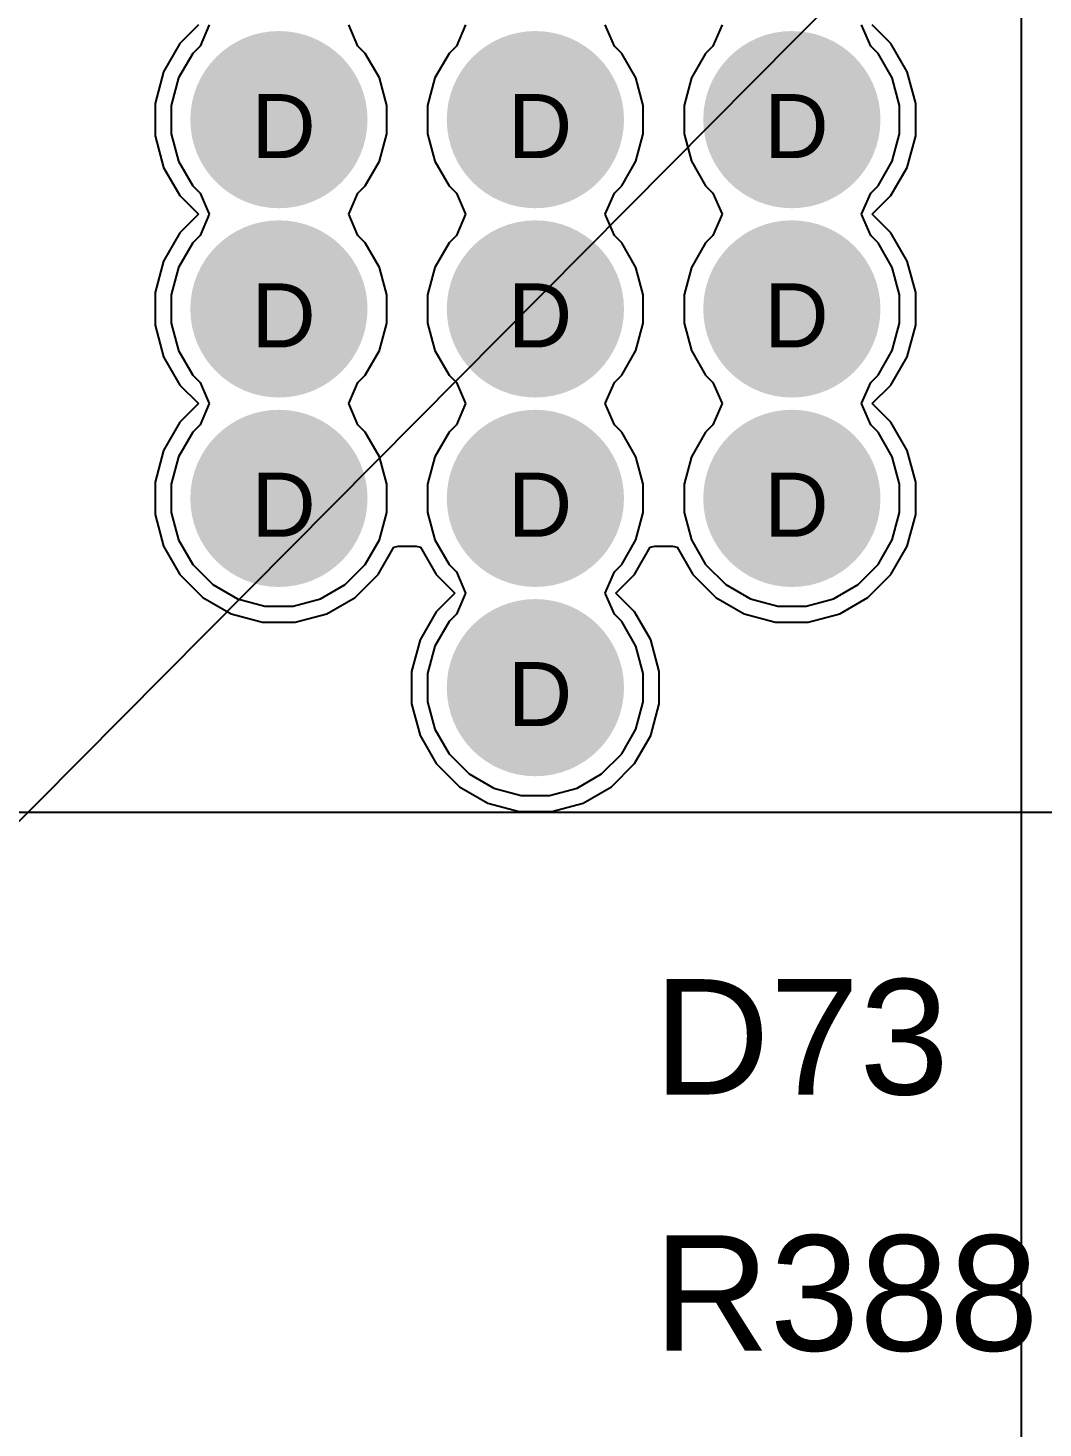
# Model space of a CAD drawing. Header units: inches. Extents: x 0 to 5379, y 0 to 5429.
# Drawn here: x 167.15 to 175.2, y 169.67 to 180.76 of the extents above; entities that cross this region are included whole.
import ezdxf

# ---------------------------------------------------------------- set-up
doc = ezdxf.new("R2010")
doc.units = ezdxf.units.IN
for name, color, linetype in [('Bottom Layer', 5, 'Continuous'), ('Bottom Solder', 6, 'Continuous'), ('Drill Drawing', 1, 'Continuous'), ('GND01', 16, 'Continuous'), ('GND02', 76, 'Continuous'), ('PWR', 156, 'Continuous'), ('SIG 01', 90, 'Continuous'), ('Top Layer', 1, 'Continuous'), ('Top Overlay', 2, 'Continuous'), ('Top Solder', 216, 'Continuous'), ('Via Holes', 16, 'Continuous')]:
    doc.layers.add(name, color=color, linetype=linetype)
doc.styles.add('Arial', font='', dxfattribs={"height": 0.2})
doc.styles.get('Arial').set_extended_font_data('Arial')

msp = doc.modelspace()

# ---------------------------------------------------------------- hatches: boundary and pattern name
at = {"layer": 'Bottom Layer'}
h = msp.add_hatch(color=5, dxfattribs=at)
edge = h.paths.add_edge_path()
edge.add_arc((169.143, 180.033), 0.6, 0, 360)
h = msp.add_hatch(color=5, dxfattribs=at)
edge = h.paths.add_edge_path()
edge.add_arc((171.175, 180.033), 0.6, 0, 360)
h = msp.add_hatch(color=5, dxfattribs=at)
edge = h.paths.add_edge_path()
edge.add_arc((173.207, 180.033), 0.6, 0, 360)
h = msp.add_hatch(color=5, dxfattribs=at)
edge = h.paths.add_edge_path()
edge.add_arc((169.143, 178.533), 0.6, 0, 360)
h = msp.add_hatch(color=5, dxfattribs=at)
edge = h.paths.add_edge_path()
edge.add_arc((171.175, 178.533), 0.6, 0, 360)
h = msp.add_hatch(color=5, dxfattribs=at)
edge = h.paths.add_edge_path()
edge.add_arc((173.207, 178.533), 0.6, 0, 360)
h = msp.add_hatch(color=5, dxfattribs=at)
edge = h.paths.add_edge_path()
edge.add_arc((169.143, 177.032), 0.6, 0, 360)
h = msp.add_hatch(color=5, dxfattribs=at)
edge = h.paths.add_edge_path()
edge.add_arc((171.175, 177.032), 0.6, 0, 360)
h = msp.add_hatch(color=5, dxfattribs=at)
edge = h.paths.add_edge_path()
edge.add_arc((173.207, 177.032), 0.6, 0, 360)
h = msp.add_hatch(color=5, dxfattribs=at)
edge = h.paths.add_edge_path()
edge.add_arc((171.175, 175.532), 0.6, 0, 360)
at = {"layer": 'Bottom Solder'}
h = msp.add_hatch(color=6, dxfattribs=at)
edge = h.paths.add_edge_path()
edge.add_arc((169.143, 180.033), 0.702, 0, 360)
h = msp.add_hatch(color=6, dxfattribs=at)
edge = h.paths.add_edge_path()
edge.add_arc((171.175, 180.033), 0.702, 0, 360)
h = msp.add_hatch(color=6, dxfattribs=at)
edge = h.paths.add_edge_path()
edge.add_arc((173.207, 180.033), 0.702, 0, 360)
h = msp.add_hatch(color=6, dxfattribs=at)
edge = h.paths.add_edge_path()
edge.add_arc((169.143, 178.533), 0.702, 0, 360)
h = msp.add_hatch(color=6, dxfattribs=at)
edge = h.paths.add_edge_path()
edge.add_arc((171.175, 178.533), 0.702, 0, 360)
h = msp.add_hatch(color=6, dxfattribs=at)
edge = h.paths.add_edge_path()
edge.add_arc((173.207, 178.533), 0.702, 0, 360)
h = msp.add_hatch(color=6, dxfattribs=at)
edge = h.paths.add_edge_path()
edge.add_arc((169.143, 177.032), 0.702, 0, 360)
h = msp.add_hatch(color=6, dxfattribs=at)
edge = h.paths.add_edge_path()
edge.add_arc((171.175, 177.032), 0.702, 0, 360)
h = msp.add_hatch(color=6, dxfattribs=at)
edge = h.paths.add_edge_path()
edge.add_arc((173.207, 177.032), 0.702, 0, 360)
h = msp.add_hatch(color=6, dxfattribs=at)
edge = h.paths.add_edge_path()
edge.add_arc((171.175, 175.532), 0.702, 0, 360)
at = {"layer": 'GND01'}
h = msp.add_hatch(color=16, dxfattribs=at)
edge = h.paths.add_edge_path()
edge.add_arc((169.143, 180.033), 0.6, 0, 360)
h = msp.add_hatch(color=16, dxfattribs=at)
edge = h.paths.add_edge_path()
edge.add_arc((171.175, 180.033), 0.6, 0, 360)
h = msp.add_hatch(color=16, dxfattribs=at)
edge = h.paths.add_edge_path()
edge.add_arc((173.207, 180.033), 0.6, 0, 360)
h = msp.add_hatch(color=16, dxfattribs=at)
edge = h.paths.add_edge_path()
edge.add_arc((169.143, 178.533), 0.6, 0, 360)
h = msp.add_hatch(color=16, dxfattribs=at)
edge = h.paths.add_edge_path()
edge.add_arc((171.175, 178.533), 0.6, 0, 360)
h = msp.add_hatch(color=16, dxfattribs=at)
edge = h.paths.add_edge_path()
edge.add_arc((173.207, 178.533), 0.6, 0, 360)
h = msp.add_hatch(color=16, dxfattribs=at)
edge = h.paths.add_edge_path()
edge.add_arc((169.143, 177.032), 0.6, 0, 360)
h = msp.add_hatch(color=16, dxfattribs=at)
edge = h.paths.add_edge_path()
edge.add_arc((171.175, 177.032), 0.6, 0, 360)
h = msp.add_hatch(color=16, dxfattribs=at)
edge = h.paths.add_edge_path()
edge.add_arc((173.207, 177.032), 0.6, 0, 360)
h = msp.add_hatch(color=16, dxfattribs=at)
edge = h.paths.add_edge_path()
edge.add_arc((171.175, 175.532), 0.6, 0, 360)
at = {"layer": 'GND02'}
h = msp.add_hatch(color=76, dxfattribs=at)
edge = h.paths.add_edge_path()
edge.add_arc((169.143, 180.033), 0.6, 0, 360)
h = msp.add_hatch(color=76, dxfattribs=at)
edge = h.paths.add_edge_path()
edge.add_arc((171.175, 180.033), 0.6, 0, 360)
h = msp.add_hatch(color=76, dxfattribs=at)
edge = h.paths.add_edge_path()
edge.add_arc((173.207, 180.033), 0.6, 0, 360)
h = msp.add_hatch(color=76, dxfattribs=at)
edge = h.paths.add_edge_path()
edge.add_arc((169.143, 178.533), 0.6, 0, 360)
h = msp.add_hatch(color=76, dxfattribs=at)
edge = h.paths.add_edge_path()
edge.add_arc((171.175, 178.533), 0.6, 0, 360)
h = msp.add_hatch(color=76, dxfattribs=at)
edge = h.paths.add_edge_path()
edge.add_arc((173.207, 178.533), 0.6, 0, 360)
h = msp.add_hatch(color=76, dxfattribs=at)
edge = h.paths.add_edge_path()
edge.add_arc((169.143, 177.032), 0.6, 0, 360)
h = msp.add_hatch(color=76, dxfattribs=at)
edge = h.paths.add_edge_path()
edge.add_arc((171.175, 177.032), 0.6, 0, 360)
h = msp.add_hatch(color=76, dxfattribs=at)
edge = h.paths.add_edge_path()
edge.add_arc((173.207, 177.032), 0.6, 0, 360)
h = msp.add_hatch(color=76, dxfattribs=at)
edge = h.paths.add_edge_path()
edge.add_arc((171.175, 175.532), 0.6, 0, 360)
at = {"layer": 'PWR'}
h = msp.add_hatch(color=156, dxfattribs=at)
edge = h.paths.add_edge_path()
edge.add_arc((169.143, 180.033), 0.6, 0, 360)
h = msp.add_hatch(color=156, dxfattribs=at)
edge = h.paths.add_edge_path()
edge.add_arc((171.175, 180.033), 0.6, 0, 360)
h = msp.add_hatch(color=156, dxfattribs=at)
edge = h.paths.add_edge_path()
edge.add_arc((173.207, 180.033), 0.6, 0, 360)
h = msp.add_hatch(color=156, dxfattribs=at)
edge = h.paths.add_edge_path()
edge.add_arc((169.143, 178.533), 0.6, 0, 360)
h = msp.add_hatch(color=156, dxfattribs=at)
edge = h.paths.add_edge_path()
edge.add_arc((171.175, 178.533), 0.6, 0, 360)
h = msp.add_hatch(color=156, dxfattribs=at)
edge = h.paths.add_edge_path()
edge.add_arc((173.207, 178.533), 0.6, 0, 360)
h = msp.add_hatch(color=156, dxfattribs=at)
edge = h.paths.add_edge_path()
edge.add_arc((169.143, 177.032), 0.6, 0, 360)
h = msp.add_hatch(color=156, dxfattribs=at)
edge = h.paths.add_edge_path()
edge.add_arc((171.175, 177.032), 0.6, 0, 360)
h = msp.add_hatch(color=156, dxfattribs=at)
edge = h.paths.add_edge_path()
edge.add_arc((173.207, 177.032), 0.6, 0, 360)
h = msp.add_hatch(color=156, dxfattribs=at)
edge = h.paths.add_edge_path()
edge.add_arc((171.175, 175.532), 0.6, 0, 360)
at = {"layer": 'SIG 01'}
h = msp.add_hatch(color=90, dxfattribs=at)
edge = h.paths.add_edge_path()
edge.add_arc((169.143, 180.033), 0.6, 0, 360)
h = msp.add_hatch(color=90, dxfattribs=at)
edge = h.paths.add_edge_path()
edge.add_arc((171.175, 180.033), 0.6, 0, 360)
h = msp.add_hatch(color=90, dxfattribs=at)
edge = h.paths.add_edge_path()
edge.add_arc((173.207, 180.033), 0.6, 0, 360)
h = msp.add_hatch(color=90, dxfattribs=at)
edge = h.paths.add_edge_path()
edge.add_arc((169.143, 178.533), 0.6, 0, 360)
h = msp.add_hatch(color=90, dxfattribs=at)
edge = h.paths.add_edge_path()
edge.add_arc((171.175, 178.533), 0.6, 0, 360)
h = msp.add_hatch(color=90, dxfattribs=at)
edge = h.paths.add_edge_path()
edge.add_arc((173.207, 178.533), 0.6, 0, 360)
h = msp.add_hatch(color=90, dxfattribs=at)
edge = h.paths.add_edge_path()
edge.add_arc((169.143, 177.032), 0.6, 0, 360)
h = msp.add_hatch(color=90, dxfattribs=at)
edge = h.paths.add_edge_path()
edge.add_arc((171.175, 177.032), 0.6, 0, 360)
h = msp.add_hatch(color=90, dxfattribs=at)
edge = h.paths.add_edge_path()
edge.add_arc((173.207, 177.032), 0.6, 0, 360)
h = msp.add_hatch(color=90, dxfattribs=at)
edge = h.paths.add_edge_path()
edge.add_arc((171.175, 175.532), 0.6, 0, 360)
at = {"layer": 'Top Layer'}
h = msp.add_hatch(color=1, dxfattribs=at)
edge = h.paths.add_edge_path()
edge.add_arc((169.143, 180.033), 0.6, 0, 360)
h = msp.add_hatch(color=1, dxfattribs=at)
edge = h.paths.add_edge_path()
edge.add_arc((171.175, 180.033), 0.6, 0, 360)
h = msp.add_hatch(color=1, dxfattribs=at)
edge = h.paths.add_edge_path()
edge.add_arc((173.207, 180.033), 0.6, 0, 360)
h = msp.add_hatch(color=1, dxfattribs=at)
edge = h.paths.add_edge_path()
edge.add_arc((169.143, 178.533), 0.6, 0, 360)
h = msp.add_hatch(color=1, dxfattribs=at)
edge = h.paths.add_edge_path()
edge.add_arc((171.175, 178.533), 0.6, 0, 360)
h = msp.add_hatch(color=1, dxfattribs=at)
edge = h.paths.add_edge_path()
edge.add_arc((173.207, 178.533), 0.6, 0, 360)
h = msp.add_hatch(color=1, dxfattribs=at)
edge = h.paths.add_edge_path()
edge.add_arc((169.143, 177.032), 0.6, 0, 360)
h = msp.add_hatch(color=1, dxfattribs=at)
edge = h.paths.add_edge_path()
edge.add_arc((171.175, 177.032), 0.6, 0, 360)
h = msp.add_hatch(color=1, dxfattribs=at)
edge = h.paths.add_edge_path()
edge.add_arc((173.207, 177.032), 0.6, 0, 360)
h = msp.add_hatch(color=1, dxfattribs=at)
edge = h.paths.add_edge_path()
edge.add_arc((171.175, 175.532), 0.6, 0, 360)
at = {"layer": 'Top Solder'}
h = msp.add_hatch(color=216, dxfattribs=at)
edge = h.paths.add_edge_path()
edge.add_arc((169.143, 180.033), 0.702, 0, 360)
h = msp.add_hatch(color=216, dxfattribs=at)
edge = h.paths.add_edge_path()
edge.add_arc((171.175, 180.033), 0.702, 0, 360)
h = msp.add_hatch(color=216, dxfattribs=at)
edge = h.paths.add_edge_path()
edge.add_arc((173.207, 180.033), 0.702, 0, 360)
h = msp.add_hatch(color=216, dxfattribs=at)
edge = h.paths.add_edge_path()
edge.add_arc((169.143, 178.533), 0.702, 0, 360)
h = msp.add_hatch(color=216, dxfattribs=at)
edge = h.paths.add_edge_path()
edge.add_arc((171.175, 178.533), 0.702, 0, 360)
h = msp.add_hatch(color=216, dxfattribs=at)
edge = h.paths.add_edge_path()
edge.add_arc((173.207, 178.533), 0.702, 0, 360)
h = msp.add_hatch(color=216, dxfattribs=at)
edge = h.paths.add_edge_path()
edge.add_arc((169.143, 177.032), 0.702, 0, 360)
h = msp.add_hatch(color=216, dxfattribs=at)
edge = h.paths.add_edge_path()
edge.add_arc((171.175, 177.032), 0.702, 0, 360)
h = msp.add_hatch(color=216, dxfattribs=at)
edge = h.paths.add_edge_path()
edge.add_arc((173.207, 177.032), 0.702, 0, 360)
h = msp.add_hatch(color=216, dxfattribs=at)
edge = h.paths.add_edge_path()
edge.add_arc((171.175, 175.532), 0.702, 0, 360)
at = {"layer": 'Via Holes'}
h = msp.add_hatch(color=7, dxfattribs=at)
edge = h.paths.add_edge_path()
edge.add_arc((169.143, 180.033), 0.35, 0, 360)
h = msp.add_hatch(color=7, dxfattribs=at)
edge = h.paths.add_edge_path()
edge.add_arc((171.175, 180.033), 0.35, 0, 360)
h = msp.add_hatch(color=7, dxfattribs=at)
edge = h.paths.add_edge_path()
edge.add_arc((173.207, 180.033), 0.35, 0, 360)
h = msp.add_hatch(color=7, dxfattribs=at)
edge = h.paths.add_edge_path()
edge.add_arc((169.143, 178.533), 0.35, 0, 360)
h = msp.add_hatch(color=7, dxfattribs=at)
edge = h.paths.add_edge_path()
edge.add_arc((171.175, 178.533), 0.35, 0, 360)
h = msp.add_hatch(color=7, dxfattribs=at)
edge = h.paths.add_edge_path()
edge.add_arc((173.207, 178.533), 0.35, 0, 360)
h = msp.add_hatch(color=7, dxfattribs=at)
edge = h.paths.add_edge_path()
edge.add_arc((169.143, 177.032), 0.35, 0, 360)
h = msp.add_hatch(color=7, dxfattribs=at)
edge = h.paths.add_edge_path()
edge.add_arc((171.175, 177.032), 0.35, 0, 360)
h = msp.add_hatch(color=7, dxfattribs=at)
edge = h.paths.add_edge_path()
edge.add_arc((173.207, 177.032), 0.35, 0, 360)
h = msp.add_hatch(color=7, dxfattribs=at)
edge = h.paths.add_edge_path()
edge.add_arc((171.175, 175.532), 0.35, 0, 360)

# ---------------------------------------------------------------- linework, layer by layer
at = {"layer": 'Bottom Solder'}
msp.add_line((6.245, 12.319), (5379.208, 5429.208), dxfattribs=at)
at = {"layer": 'GND01'}
for p, q in [((168.59, 180.783), (168.518, 180.615)), ((169.769, 180.615), (169.696, 180.783)), ((170.622, 180.783), (170.55, 180.615)), ((171.801, 180.615), (171.728, 180.783)), ((172.654, 180.783), (172.582, 180.615)), ((173.833, 180.615), (173.76, 180.783)), ((168.518, 180.615), (168.46, 180.558)), ((169.827, 180.558), (169.769, 180.615)), ((170.55, 180.615), (170.492, 180.558)), ((171.859, 180.558), (171.801, 180.615)), ((172.582, 180.615), (172.524, 180.558)), ((173.891, 180.558), (173.833, 180.615)), ((168.46, 180.558), (168.347, 180.363)), ((169.939, 180.363), (169.827, 180.558)), ((170.492, 180.558), (170.379, 180.363)), ((171.971, 180.363), (171.859, 180.558)), ((172.524, 180.558), (172.411, 180.363)), ((174.003, 180.363), (173.891, 180.558)), ((168.347, 180.363), (168.289, 180.146)), ((169.997, 180.146), (169.939, 180.363)), ((170.379, 180.363), (170.321, 180.146)), ((172.029, 180.146), (171.971, 180.363)), ((172.411, 180.363), (172.353, 180.146)), ((174.061, 180.146), (174.003, 180.363)), ((168.289, 180.146), (168.289, 179.921)), ((169.997, 179.921), (169.997, 180.146)), ((170.321, 180.146), (170.321, 179.921)), ((172.029, 179.921), (172.029, 180.146)), ((172.353, 180.146), (172.353, 179.921)), ((174.061, 179.921), (174.061, 180.146)), ((168.289, 179.921), (168.347, 179.704)), ((169.939, 179.704), (169.997, 179.921)), ((170.321, 179.921), (170.379, 179.704)), ((171.971, 179.704), (172.029, 179.921)), ((172.353, 179.921), (172.411, 179.704)), ((174.003, 179.704), (174.061, 179.921)), ((168.347, 179.704), (168.46, 179.509)), ((169.827, 179.509), (169.939, 179.704)), ((170.379, 179.704), (170.492, 179.509)), ((171.859, 179.509), (171.971, 179.704)), ((172.411, 179.704), (172.524, 179.509)), ((173.891, 179.509), (174.003, 179.704)), ((168.46, 179.509), (168.518, 179.451)), ((169.769, 179.451), (169.827, 179.509)), ((170.492, 179.509), (170.55, 179.451)), ((171.801, 179.451), (171.859, 179.509)), ((172.524, 179.509), (172.582, 179.451)), ((173.833, 179.451), (173.891, 179.509)), ((168.518, 179.451), (168.59, 179.283)), ((169.696, 179.283), (169.769, 179.451)), ((170.55, 179.451), (170.622, 179.283)), ((171.728, 179.283), (171.801, 179.451)), ((172.582, 179.451), (172.654, 179.283)), ((173.76, 179.283), (173.833, 179.451)), ((168.59, 179.283), (168.518, 179.115)), ((169.769, 179.115), (169.696, 179.283)), ((170.622, 179.283), (170.55, 179.115)), ((171.801, 179.115), (171.728, 179.283)), ((172.654, 179.283), (172.582, 179.115)), ((173.833, 179.115), (173.76, 179.283)), ((168.46, 179.057), (168.347, 178.862)), ((168.518, 179.115), (168.46, 179.057)), ((169.827, 179.057), (169.769, 179.115)), ((169.939, 178.862), (169.827, 179.057)), ((170.492, 179.057), (170.379, 178.862)), ((170.55, 179.115), (170.492, 179.057)), ((171.859, 179.057), (171.801, 179.115)), ((171.971, 178.862), (171.859, 179.057)), ((172.524, 179.057), (172.411, 178.862)), ((172.582, 179.115), (172.524, 179.057)), ((173.891, 179.057), (173.833, 179.115)), ((174.003, 178.862), (173.891, 179.057)), ((168.347, 178.862), (168.289, 178.645)), ((169.997, 178.645), (169.939, 178.862)), ((170.379, 178.862), (170.321, 178.645)), ((172.029, 178.645), (171.971, 178.862)), ((172.411, 178.862), (172.353, 178.645)), ((174.061, 178.645), (174.003, 178.862)), ((168.289, 178.645), (168.289, 178.42)), ((169.997, 178.42), (169.997, 178.645)), ((170.321, 178.645), (170.321, 178.42)), ((172.029, 178.42), (172.029, 178.645)), ((172.353, 178.645), (172.353, 178.42)), ((174.061, 178.42), (174.061, 178.645)), ((168.289, 178.42), (168.347, 178.203)), ((169.939, 178.203), (169.997, 178.42)), ((170.321, 178.42), (170.379, 178.203)), ((171.971, 178.203), (172.029, 178.42)), ((172.353, 178.42), (172.411, 178.203)), ((174.003, 178.203), (174.061, 178.42)), ((168.347, 178.203), (168.46, 178.008)), ((169.827, 178.008), (169.939, 178.203)), ((170.379, 178.203), (170.492, 178.008)), ((171.859, 178.008), (171.971, 178.203)), ((172.411, 178.203), (172.524, 178.008)), ((173.891, 178.008), (174.003, 178.203)), ((168.46, 178.008), (168.518, 177.951)), ((168.518, 177.951), (168.59, 177.783)), ((169.696, 177.783), (169.769, 177.951)), ((169.769, 177.951), (169.827, 178.008)), ((170.492, 178.008), (170.55, 177.951)), ((170.55, 177.951), (170.622, 177.783)), ((171.728, 177.783), (171.801, 177.951)), ((171.801, 177.951), (171.859, 178.008)), ((172.524, 178.008), (172.582, 177.951)), ((172.582, 177.951), (172.654, 177.783)), ((173.76, 177.783), (173.833, 177.951)), ((173.833, 177.951), (173.891, 178.008)), ((168.59, 177.783), (168.518, 177.615)), ((169.769, 177.615), (169.696, 177.783)), ((170.622, 177.783), (170.55, 177.615)), ((171.801, 177.615), (171.728, 177.783)), ((172.654, 177.783), (172.582, 177.615)), ((173.833, 177.615), (173.76, 177.783)), ((168.518, 177.615), (168.46, 177.557)), ((169.827, 177.557), (169.769, 177.615)), ((170.55, 177.615), (170.492, 177.557)), ((171.859, 177.557), (171.801, 177.615)), ((172.582, 177.615), (172.524, 177.557)), ((173.891, 177.557), (173.833, 177.615)), ((168.46, 177.557), (168.347, 177.362)), ((169.939, 177.362), (169.827, 177.557)), ((170.492, 177.557), (170.379, 177.362)), ((171.971, 177.362), (171.859, 177.557)), ((172.524, 177.557), (172.411, 177.362)), ((174.003, 177.362), (173.891, 177.557)), ((168.347, 177.362), (168.289, 177.145)), ((169.997, 177.145), (169.939, 177.362)), ((170.379, 177.362), (170.321, 177.145)), ((172.029, 177.145), (171.971, 177.362)), ((172.411, 177.362), (172.353, 177.145)), ((174.061, 177.145), (174.003, 177.362)), ((168.289, 177.145), (168.289, 176.92)), ((169.997, 176.92), (169.997, 177.145)), ((170.321, 177.145), (170.321, 176.92)), ((172.029, 176.92), (172.029, 177.145)), ((172.353, 177.145), (172.353, 176.92)), ((174.061, 176.92), (174.061, 177.145)), ((168.289, 176.92), (168.347, 176.703)), ((169.939, 176.703), (169.997, 176.92)), ((170.321, 176.92), (170.379, 176.703)), ((171.971, 176.703), (172.029, 176.92)), ((172.353, 176.92), (172.411, 176.703)), ((174.003, 176.703), (174.061, 176.92)), ((168.347, 176.703), (168.46, 176.508)), ((169.827, 176.508), (169.939, 176.703)), ((170.379, 176.703), (170.492, 176.508)), ((171.859, 176.508), (171.971, 176.703)), ((172.411, 176.703), (172.524, 176.508)), ((173.891, 176.508), (174.003, 176.703)), ((168.46, 176.508), (168.619, 176.349)), ((169.668, 176.349), (169.827, 176.508)), ((170.492, 176.508), (170.55, 176.45)), ((171.801, 176.45), (171.859, 176.508)), ((172.524, 176.508), (172.683, 176.349)), ((173.732, 176.349), (173.891, 176.508)), ((170.55, 176.45), (170.622, 176.282)), ((171.728, 176.282), (171.801, 176.45)), ((168.619, 176.349), (168.814, 176.237)), ((169.473, 176.237), (169.668, 176.349)), ((170.622, 176.282), (170.55, 176.114)), ((171.801, 176.114), (171.728, 176.282)), ((172.683, 176.349), (172.878, 176.237)), ((173.537, 176.237), (173.732, 176.349)), ((168.814, 176.237), (169.031, 176.178)), ((169.031, 176.178), (169.256, 176.178)), ((169.256, 176.178), (169.473, 176.237)), ((172.878, 176.237), (173.095, 176.178)), ((173.095, 176.178), (173.32, 176.178)), ((173.32, 176.178), (173.537, 176.237)), ((170.492, 176.056), (170.379, 175.862)), ((170.55, 176.114), (170.492, 176.056)), ((171.859, 176.056), (171.801, 176.114)), ((171.971, 175.862), (171.859, 176.056)), ((170.379, 175.862), (170.321, 175.644)), ((172.029, 175.644), (171.971, 175.862)), ((170.321, 175.644), (170.321, 175.419)), ((172.029, 175.419), (172.029, 175.644)), ((170.321, 175.419), (170.379, 175.202)), ((171.971, 175.202), (172.029, 175.419)), ((170.379, 175.202), (170.492, 175.008)), ((171.859, 175.008), (171.971, 175.202)), ((170.492, 175.008), (170.651, 174.849)), ((171.7, 174.849), (171.859, 175.008)), ((170.651, 174.849), (170.846, 174.736)), ((171.505, 174.736), (171.7, 174.849)), ((170.846, 174.736), (171.063, 174.678)), ((171.288, 174.678), (171.505, 174.736)), ((171.063, 174.678), (171.288, 174.678))]:
    msp.add_line(p, q, dxfattribs=at)
at = {"layer": 'GND02'}
for p, q in [((168.59, 180.783), (168.518, 180.615)), ((169.769, 180.615), (169.696, 180.783)), ((170.622, 180.783), (170.55, 180.615)), ((171.801, 180.615), (171.728, 180.783)), ((172.654, 180.783), (172.582, 180.615)), ((173.833, 180.615), (173.76, 180.783)), ((168.518, 180.615), (168.46, 180.558)), ((169.827, 180.558), (169.769, 180.615)), ((170.55, 180.615), (170.492, 180.558)), ((171.859, 180.558), (171.801, 180.615)), ((172.582, 180.615), (172.524, 180.558)), ((173.891, 180.558), (173.833, 180.615)), ((168.46, 180.558), (168.347, 180.363)), ((169.939, 180.363), (169.827, 180.558)), ((170.492, 180.558), (170.379, 180.363)), ((171.971, 180.363), (171.859, 180.558)), ((172.524, 180.558), (172.411, 180.363)), ((174.003, 180.363), (173.891, 180.558)), ((168.347, 180.363), (168.289, 180.146)), ((169.997, 180.146), (169.939, 180.363)), ((170.379, 180.363), (170.321, 180.146)), ((172.029, 180.146), (171.971, 180.363)), ((172.411, 180.363), (172.353, 180.146)), ((174.061, 180.146), (174.003, 180.363)), ((168.289, 180.146), (168.289, 179.921)), ((169.997, 179.921), (169.997, 180.146)), ((170.321, 180.146), (170.321, 179.921)), ((172.029, 179.921), (172.029, 180.146)), ((172.353, 180.146), (172.353, 179.921)), ((174.061, 179.921), (174.061, 180.146)), ((168.289, 179.921), (168.347, 179.704)), ((169.939, 179.704), (169.997, 179.921)), ((170.321, 179.921), (170.379, 179.704)), ((171.971, 179.704), (172.029, 179.921)), ((172.353, 179.921), (172.411, 179.704)), ((174.003, 179.704), (174.061, 179.921)), ((168.347, 179.704), (168.46, 179.509)), ((169.827, 179.509), (169.939, 179.704)), ((170.379, 179.704), (170.492, 179.509)), ((171.859, 179.509), (171.971, 179.704)), ((172.411, 179.704), (172.524, 179.509)), ((173.891, 179.509), (174.003, 179.704)), ((168.46, 179.509), (168.518, 179.451)), ((169.769, 179.451), (169.827, 179.509)), ((170.492, 179.509), (170.55, 179.451)), ((171.801, 179.451), (171.859, 179.509)), ((172.524, 179.509), (172.582, 179.451)), ((173.833, 179.451), (173.891, 179.509)), ((168.518, 179.451), (168.59, 179.283)), ((169.696, 179.283), (169.769, 179.451)), ((170.55, 179.451), (170.622, 179.283)), ((171.728, 179.283), (171.801, 179.451)), ((172.582, 179.451), (172.654, 179.283)), ((173.76, 179.283), (173.833, 179.451)), ((168.59, 179.283), (168.518, 179.115)), ((169.769, 179.115), (169.696, 179.283)), ((170.622, 179.283), (170.55, 179.115)), ((171.801, 179.115), (171.728, 179.283)), ((172.654, 179.283), (172.582, 179.115)), ((173.833, 179.115), (173.76, 179.283)), ((168.46, 179.057), (168.347, 178.862)), ((168.518, 179.115), (168.46, 179.057)), ((169.827, 179.057), (169.769, 179.115)), ((169.939, 178.862), (169.827, 179.057)), ((170.492, 179.057), (170.379, 178.862)), ((170.55, 179.115), (170.492, 179.057)), ((171.859, 179.057), (171.801, 179.115)), ((171.971, 178.862), (171.859, 179.057)), ((172.524, 179.057), (172.411, 178.862)), ((172.582, 179.115), (172.524, 179.057)), ((173.891, 179.057), (173.833, 179.115)), ((174.003, 178.862), (173.891, 179.057)), ((168.347, 178.862), (168.289, 178.645)), ((169.997, 178.645), (169.939, 178.862)), ((170.379, 178.862), (170.321, 178.645)), ((172.029, 178.645), (171.971, 178.862)), ((172.411, 178.862), (172.353, 178.645)), ((174.061, 178.645), (174.003, 178.862)), ((168.289, 178.645), (168.289, 178.42)), ((169.997, 178.42), (169.997, 178.645)), ((170.321, 178.645), (170.321, 178.42)), ((172.029, 178.42), (172.029, 178.645)), ((172.353, 178.645), (172.353, 178.42)), ((174.061, 178.42), (174.061, 178.645)), ((168.289, 178.42), (168.347, 178.203)), ((169.939, 178.203), (169.997, 178.42)), ((170.321, 178.42), (170.379, 178.203)), ((171.971, 178.203), (172.029, 178.42)), ((172.353, 178.42), (172.411, 178.203)), ((174.003, 178.203), (174.061, 178.42)), ((168.347, 178.203), (168.46, 178.008)), ((169.827, 178.008), (169.939, 178.203)), ((170.379, 178.203), (170.492, 178.008)), ((171.859, 178.008), (171.971, 178.203)), ((172.411, 178.203), (172.524, 178.008)), ((173.891, 178.008), (174.003, 178.203)), ((168.46, 178.008), (168.518, 177.951)), ((168.518, 177.951), (168.59, 177.783)), ((169.696, 177.783), (169.769, 177.951)), ((169.769, 177.951), (169.827, 178.008)), ((170.492, 178.008), (170.55, 177.951)), ((170.55, 177.951), (170.622, 177.783)), ((171.728, 177.783), (171.801, 177.951)), ((171.801, 177.951), (171.859, 178.008)), ((172.524, 178.008), (172.582, 177.951)), ((172.582, 177.951), (172.654, 177.783)), ((173.76, 177.783), (173.833, 177.951)), ((173.833, 177.951), (173.891, 178.008)), ((168.59, 177.783), (168.518, 177.615)), ((169.769, 177.615), (169.696, 177.783)), ((170.622, 177.783), (170.55, 177.615)), ((171.801, 177.615), (171.728, 177.783)), ((172.654, 177.783), (172.582, 177.615)), ((173.833, 177.615), (173.76, 177.783)), ((168.518, 177.615), (168.46, 177.557)), ((169.827, 177.557), (169.769, 177.615)), ((170.55, 177.615), (170.492, 177.557)), ((171.859, 177.557), (171.801, 177.615)), ((172.582, 177.615), (172.524, 177.557)), ((173.891, 177.557), (173.833, 177.615)), ((168.46, 177.557), (168.347, 177.362)), ((169.939, 177.362), (169.827, 177.557)), ((170.492, 177.557), (170.379, 177.362)), ((171.971, 177.362), (171.859, 177.557)), ((172.524, 177.557), (172.411, 177.362)), ((174.003, 177.362), (173.891, 177.557)), ((168.347, 177.362), (168.289, 177.145)), ((169.997, 177.145), (169.939, 177.362)), ((170.379, 177.362), (170.321, 177.145)), ((172.029, 177.145), (171.971, 177.362)), ((172.411, 177.362), (172.353, 177.145)), ((174.061, 177.145), (174.003, 177.362)), ((168.289, 177.145), (168.289, 176.92)), ((169.997, 176.92), (169.997, 177.145)), ((170.321, 177.145), (170.321, 176.92)), ((172.029, 176.92), (172.029, 177.145)), ((172.353, 177.145), (172.353, 176.92)), ((174.061, 176.92), (174.061, 177.145)), ((168.289, 176.92), (168.347, 176.703)), ((169.939, 176.703), (169.997, 176.92)), ((170.321, 176.92), (170.379, 176.703)), ((171.971, 176.703), (172.029, 176.92)), ((172.353, 176.92), (172.411, 176.703)), ((174.003, 176.703), (174.061, 176.92)), ((168.347, 176.703), (168.46, 176.508)), ((169.827, 176.508), (169.939, 176.703)), ((170.379, 176.703), (170.492, 176.508)), ((171.859, 176.508), (171.971, 176.703)), ((172.411, 176.703), (172.524, 176.508)), ((173.891, 176.508), (174.003, 176.703)), ((168.46, 176.508), (168.619, 176.349)), ((169.668, 176.349), (169.827, 176.508)), ((170.492, 176.508), (170.55, 176.45)), ((171.801, 176.45), (171.859, 176.508)), ((172.524, 176.508), (172.683, 176.349)), ((173.732, 176.349), (173.891, 176.508)), ((170.55, 176.45), (170.622, 176.282)), ((171.728, 176.282), (171.801, 176.45)), ((168.619, 176.349), (168.814, 176.237)), ((169.473, 176.237), (169.668, 176.349)), ((170.622, 176.282), (170.55, 176.114)), ((171.801, 176.114), (171.728, 176.282)), ((172.683, 176.349), (172.878, 176.237)), ((173.537, 176.237), (173.732, 176.349)), ((168.814, 176.237), (169.031, 176.178)), ((169.031, 176.178), (169.256, 176.178)), ((169.256, 176.178), (169.473, 176.237)), ((172.878, 176.237), (173.095, 176.178)), ((173.095, 176.178), (173.32, 176.178)), ((173.32, 176.178), (173.537, 176.237)), ((170.492, 176.056), (170.379, 175.862)), ((170.55, 176.114), (170.492, 176.056)), ((171.859, 176.056), (171.801, 176.114)), ((171.971, 175.862), (171.859, 176.056)), ((170.379, 175.862), (170.321, 175.644)), ((172.029, 175.644), (171.971, 175.862)), ((170.321, 175.644), (170.321, 175.419)), ((172.029, 175.419), (172.029, 175.644)), ((170.321, 175.419), (170.379, 175.202)), ((171.971, 175.202), (172.029, 175.419)), ((170.379, 175.202), (170.492, 175.008)), ((171.859, 175.008), (171.971, 175.202)), ((170.492, 175.008), (170.651, 174.849)), ((171.7, 174.849), (171.859, 175.008)), ((170.651, 174.849), (170.846, 174.736)), ((171.505, 174.736), (171.7, 174.849)), ((170.846, 174.736), (171.063, 174.678)), ((171.288, 174.678), (171.505, 174.736)), ((171.063, 174.678), (171.288, 174.678))]:
    msp.add_line(p, q, dxfattribs=at)
at = {"layer": 'PWR'}
for p, q in [((175.024, 205.004), (175.024, 148.785)), ((168.59, 180.783), (168.518, 180.615)), ((169.769, 180.615), (169.696, 180.783)), ((170.622, 180.783), (170.55, 180.615)), ((171.801, 180.615), (171.728, 180.783)), ((172.654, 180.783), (172.582, 180.615)), ((173.833, 180.615), (173.76, 180.783)), ((168.518, 180.615), (168.46, 180.558)), ((169.827, 180.558), (169.769, 180.615)), ((170.55, 180.615), (170.492, 180.558)), ((171.859, 180.558), (171.801, 180.615)), ((172.582, 180.615), (172.524, 180.558)), ((173.891, 180.558), (173.833, 180.615)), ((168.46, 180.558), (168.347, 180.363)), ((169.939, 180.363), (169.827, 180.558)), ((170.492, 180.558), (170.379, 180.363)), ((171.971, 180.363), (171.859, 180.558)), ((172.524, 180.558), (172.411, 180.363)), ((174.003, 180.363), (173.891, 180.558)), ((168.347, 180.363), (168.289, 180.146)), ((169.997, 180.146), (169.939, 180.363)), ((170.379, 180.363), (170.321, 180.146)), ((172.029, 180.146), (171.971, 180.363)), ((172.411, 180.363), (172.353, 180.146)), ((174.061, 180.146), (174.003, 180.363)), ((168.289, 180.146), (168.289, 179.921)), ((169.997, 179.921), (169.997, 180.146)), ((170.321, 180.146), (170.321, 179.921)), ((172.029, 179.921), (172.029, 180.146)), ((172.353, 180.146), (172.353, 179.921)), ((174.061, 179.921), (174.061, 180.146)), ((168.289, 179.921), (168.347, 179.704)), ((169.939, 179.704), (169.997, 179.921)), ((170.321, 179.921), (170.379, 179.704)), ((171.971, 179.704), (172.029, 179.921)), ((172.353, 179.921), (172.411, 179.704)), ((174.003, 179.704), (174.061, 179.921)), ((168.347, 179.704), (168.46, 179.509)), ((169.827, 179.509), (169.939, 179.704)), ((170.379, 179.704), (170.492, 179.509)), ((171.859, 179.509), (171.971, 179.704)), ((172.411, 179.704), (172.524, 179.509)), ((173.891, 179.509), (174.003, 179.704)), ((168.46, 179.509), (168.518, 179.451)), ((169.769, 179.451), (169.827, 179.509)), ((170.492, 179.509), (170.55, 179.451)), ((171.801, 179.451), (171.859, 179.509)), ((172.524, 179.509), (172.582, 179.451)), ((173.833, 179.451), (173.891, 179.509)), ((168.518, 179.451), (168.59, 179.283)), ((169.696, 179.283), (169.769, 179.451)), ((170.55, 179.451), (170.622, 179.283)), ((171.728, 179.283), (171.801, 179.451)), ((172.582, 179.451), (172.654, 179.283)), ((173.76, 179.283), (173.833, 179.451)), ((168.59, 179.283), (168.518, 179.115)), ((169.769, 179.115), (169.696, 179.283)), ((170.622, 179.283), (170.55, 179.115)), ((171.801, 179.115), (171.728, 179.283)), ((172.654, 179.283), (172.582, 179.115)), ((173.833, 179.115), (173.76, 179.283)), ((168.46, 179.057), (168.347, 178.862)), ((168.518, 179.115), (168.46, 179.057)), ((169.827, 179.057), (169.769, 179.115)), ((169.939, 178.862), (169.827, 179.057)), ((170.492, 179.057), (170.379, 178.862)), ((170.55, 179.115), (170.492, 179.057)), ((171.859, 179.057), (171.801, 179.115)), ((171.971, 178.862), (171.859, 179.057)), ((172.524, 179.057), (172.411, 178.862)), ((172.582, 179.115), (172.524, 179.057)), ((173.891, 179.057), (173.833, 179.115)), ((174.003, 178.862), (173.891, 179.057)), ((168.347, 178.862), (168.289, 178.645)), ((169.997, 178.645), (169.939, 178.862)), ((170.379, 178.862), (170.321, 178.645)), ((172.029, 178.645), (171.971, 178.862)), ((172.411, 178.862), (172.353, 178.645)), ((174.061, 178.645), (174.003, 178.862)), ((168.289, 178.645), (168.289, 178.42)), ((169.997, 178.42), (169.997, 178.645)), ((170.321, 178.645), (170.321, 178.42)), ((172.029, 178.42), (172.029, 178.645)), ((172.353, 178.645), (172.353, 178.42)), ((174.061, 178.42), (174.061, 178.645)), ((168.289, 178.42), (168.347, 178.203)), ((169.939, 178.203), (169.997, 178.42)), ((170.321, 178.42), (170.379, 178.203)), ((171.971, 178.203), (172.029, 178.42)), ((172.353, 178.42), (172.411, 178.203)), ((174.003, 178.203), (174.061, 178.42)), ((168.347, 178.203), (168.46, 178.008)), ((169.827, 178.008), (169.939, 178.203)), ((170.379, 178.203), (170.492, 178.008)), ((171.859, 178.008), (171.971, 178.203)), ((172.411, 178.203), (172.524, 178.008)), ((173.891, 178.008), (174.003, 178.203)), ((168.46, 178.008), (168.518, 177.951)), ((168.518, 177.951), (168.59, 177.783)), ((169.696, 177.783), (169.769, 177.951)), ((169.769, 177.951), (169.827, 178.008)), ((170.492, 178.008), (170.55, 177.951)), ((170.55, 177.951), (170.622, 177.783)), ((171.728, 177.783), (171.801, 177.951)), ((171.801, 177.951), (171.859, 178.008)), ((172.524, 178.008), (172.582, 177.951)), ((172.582, 177.951), (172.654, 177.783)), ((173.76, 177.783), (173.833, 177.951)), ((173.833, 177.951), (173.891, 178.008)), ((168.59, 177.783), (168.518, 177.615)), ((169.769, 177.615), (169.696, 177.783)), ((170.622, 177.783), (170.55, 177.615)), ((171.801, 177.615), (171.728, 177.783)), ((172.654, 177.783), (172.582, 177.615)), ((173.833, 177.615), (173.76, 177.783)), ((168.518, 177.615), (168.46, 177.557)), ((169.827, 177.557), (169.769, 177.615)), ((170.55, 177.615), (170.492, 177.557)), ((171.859, 177.557), (171.801, 177.615)), ((172.582, 177.615), (172.524, 177.557)), ((173.891, 177.557), (173.833, 177.615)), ((168.46, 177.557), (168.347, 177.362)), ((169.939, 177.362), (169.827, 177.557)), ((170.492, 177.557), (170.379, 177.362)), ((171.971, 177.362), (171.859, 177.557)), ((172.524, 177.557), (172.411, 177.362)), ((174.003, 177.362), (173.891, 177.557)), ((168.347, 177.362), (168.289, 177.145)), ((169.997, 177.145), (169.939, 177.362)), ((170.379, 177.362), (170.321, 177.145)), ((172.029, 177.145), (171.971, 177.362)), ((172.411, 177.362), (172.353, 177.145)), ((174.061, 177.145), (174.003, 177.362)), ((168.289, 177.145), (168.289, 176.92)), ((169.997, 176.92), (169.997, 177.145)), ((170.321, 177.145), (170.321, 176.92)), ((172.029, 176.92), (172.029, 177.145)), ((172.353, 177.145), (172.353, 176.92)), ((174.061, 176.92), (174.061, 177.145)), ((168.289, 176.92), (168.347, 176.703)), ((169.939, 176.703), (169.997, 176.92)), ((170.321, 176.92), (170.379, 176.703)), ((171.971, 176.703), (172.029, 176.92)), ((172.353, 176.92), (172.411, 176.703)), ((174.003, 176.703), (174.061, 176.92)), ((168.347, 176.703), (168.46, 176.508)), ((169.827, 176.508), (169.939, 176.703)), ((170.379, 176.703), (170.492, 176.508)), ((171.859, 176.508), (171.971, 176.703)), ((172.411, 176.703), (172.524, 176.508)), ((173.891, 176.508), (174.003, 176.703)), ((168.46, 176.508), (168.619, 176.349)), ((169.668, 176.349), (169.827, 176.508)), ((170.492, 176.508), (170.55, 176.45)), ((171.801, 176.45), (171.859, 176.508)), ((172.524, 176.508), (172.683, 176.349)), ((173.732, 176.349), (173.891, 176.508)), ((170.55, 176.45), (170.622, 176.282)), ((171.728, 176.282), (171.801, 176.45)), ((168.619, 176.349), (168.814, 176.237)), ((169.473, 176.237), (169.668, 176.349)), ((170.622, 176.282), (170.55, 176.114)), ((171.801, 176.114), (171.728, 176.282)), ((172.683, 176.349), (172.878, 176.237)), ((173.537, 176.237), (173.732, 176.349)), ((168.814, 176.237), (169.031, 176.178)), ((169.031, 176.178), (169.256, 176.178)), ((169.256, 176.178), (169.473, 176.237)), ((172.878, 176.237), (173.095, 176.178)), ((173.095, 176.178), (173.32, 176.178)), ((173.32, 176.178), (173.537, 176.237)), ((170.492, 176.056), (170.379, 175.862)), ((170.55, 176.114), (170.492, 176.056)), ((171.859, 176.056), (171.801, 176.114)), ((171.971, 175.862), (171.859, 176.056)), ((170.379, 175.862), (170.321, 175.644)), ((172.029, 175.644), (171.971, 175.862)), ((170.321, 175.644), (170.321, 175.419)), ((172.029, 175.419), (172.029, 175.644)), ((170.321, 175.419), (170.379, 175.202)), ((171.971, 175.202), (172.029, 175.419)), ((170.379, 175.202), (170.492, 175.008)), ((171.859, 175.008), (171.971, 175.202)), ((170.492, 175.008), (170.651, 174.849)), ((171.7, 174.849), (171.859, 175.008)), ((170.651, 174.849), (170.846, 174.736)), ((171.505, 174.736), (171.7, 174.849)), ((170.846, 174.736), (171.063, 174.678)), ((171.288, 174.678), (171.505, 174.736)), ((171.063, 174.678), (171.288, 174.678))]:
    msp.add_line(p, q, dxfattribs=at)
at = {"layer": 'SIG 01'}
for p, q in [((168.506, 180.783), (168.358, 180.636)), ((173.992, 180.636), (173.844, 180.783)), ((168.358, 180.636), (168.229, 180.412)), ((174.121, 180.412), (173.992, 180.636)), ((168.229, 180.412), (168.162, 180.162)), ((174.188, 180.162), (174.121, 180.412)), ((168.162, 180.162), (168.162, 179.904)), ((174.188, 179.904), (174.188, 180.162)), ((168.162, 179.904), (168.229, 179.655)), ((174.121, 179.655), (174.188, 179.904)), ((168.229, 179.655), (168.358, 179.431)), ((173.992, 179.431), (174.121, 179.655)), ((168.358, 179.431), (168.506, 179.283)), ((173.844, 179.283), (173.992, 179.431)), ((168.506, 179.283), (168.358, 179.135)), ((173.992, 179.135), (173.844, 179.283)), ((168.358, 179.135), (168.229, 178.911)), ((174.121, 178.911), (173.992, 179.135)), ((168.229, 178.911), (168.162, 178.662)), ((174.188, 178.662), (174.121, 178.911)), ((168.162, 178.662), (168.162, 178.404)), ((174.188, 178.404), (174.188, 178.662)), ((168.162, 178.404), (168.229, 178.154)), ((174.121, 178.154), (174.188, 178.404)), ((168.229, 178.154), (168.358, 177.93)), ((173.992, 177.93), (174.121, 178.154)), ((168.358, 177.93), (168.506, 177.783)), ((173.844, 177.783), (173.992, 177.93)), ((168.506, 177.783), (168.358, 177.635)), ((173.992, 177.635), (173.844, 177.783)), ((168.358, 177.635), (168.229, 177.411)), ((174.121, 177.411), (173.992, 177.635)), ((168.229, 177.411), (168.162, 177.161)), ((174.188, 177.161), (174.121, 177.411)), ((168.162, 177.161), (168.162, 176.903)), ((174.188, 176.903), (174.188, 177.161)), ((168.162, 176.903), (168.229, 176.654)), ((174.121, 176.654), (174.188, 176.903)), ((168.229, 176.654), (168.358, 176.43)), ((169.928, 176.43), (170.053, 176.646)), ((170.053, 176.646), (170.089, 176.654)), ((170.089, 176.654), (170.23, 176.654)), ((170.23, 176.654), (170.266, 176.646)), ((170.266, 176.646), (170.39, 176.43)), ((171.96, 176.43), (172.085, 176.646)), ((172.085, 176.646), (172.121, 176.654)), ((172.121, 176.654), (172.262, 176.654)), ((172.262, 176.654), (172.298, 176.646)), ((172.298, 176.646), (172.422, 176.43)), ((173.992, 176.43), (174.121, 176.654)), ((168.358, 176.43), (168.541, 176.247)), ((169.746, 176.247), (169.928, 176.43)), ((170.39, 176.43), (170.538, 176.282)), ((171.812, 176.282), (171.96, 176.43)), ((172.422, 176.43), (172.605, 176.247)), ((173.81, 176.247), (173.992, 176.43)), ((170.538, 176.282), (170.39, 176.134)), ((171.96, 176.134), (171.812, 176.282)), ((168.541, 176.247), (168.765, 176.118)), ((169.522, 176.118), (169.746, 176.247)), ((172.605, 176.247), (172.829, 176.118)), ((173.586, 176.118), (173.81, 176.247)), ((168.765, 176.118), (169.014, 176.051)), ((169.272, 176.051), (169.522, 176.118)), ((170.39, 176.134), (170.261, 175.911)), ((172.089, 175.911), (171.96, 176.134)), ((172.829, 176.118), (173.078, 176.051)), ((173.336, 176.051), (173.586, 176.118)), ((169.014, 176.051), (169.272, 176.051)), ((173.078, 176.051), (173.336, 176.051)), ((170.261, 175.911), (170.194, 175.661)), ((172.156, 175.661), (172.089, 175.911)), ((170.194, 175.661), (170.194, 175.403)), ((172.156, 175.403), (172.156, 175.661)), ((170.194, 175.403), (170.261, 175.153)), ((172.089, 175.153), (172.156, 175.403)), ((170.261, 175.153), (170.39, 174.93)), ((171.96, 174.93), (172.089, 175.153)), ((170.39, 174.93), (170.573, 174.747)), ((171.778, 174.747), (171.96, 174.93)), ((170.573, 174.747), (170.797, 174.618)), ((171.554, 174.618), (171.778, 174.747)), ((170.797, 174.618), (171.046, 174.551)), ((171.304, 174.551), (171.554, 174.618)), ((171.046, 174.551), (171.304, 174.551))]:
    msp.add_line(p, q, dxfattribs=at)
at = {"layer": 'Top Layer'}
msp.add_line((180.987, 174.542), (154.567, 174.542), dxfattribs=at)
at = {"layer": 'Top Solder'}
msp.add_line((6.245, 12.319), (5379.208, 5429.208), dxfattribs=at)

# ---------------------------------------------------------------- texts
at = {"layer": 'Drill Drawing', "style": 'Arial'}
for p in [(168.923, 179.728), (170.955, 179.728), (172.987, 179.728), (168.923, 178.228), (170.955, 178.228), (172.987, 178.228), (168.923, 176.728), (170.955, 176.728), (172.987, 176.728), (170.955, 175.227)]:
    msp.add_text('D', height=0.508, dxfattribs=at).set_placement(p)
at = {"layer": 'Top Overlay', "style": 'Arial'}
for s, p in [('D73', (172.109, 172.308)), ('R388', (172.109, 170.278))]:
    msp.add_text(s, height=0.9144, dxfattribs=at).set_placement(p)

doc.saveas('drawing.dxf')
